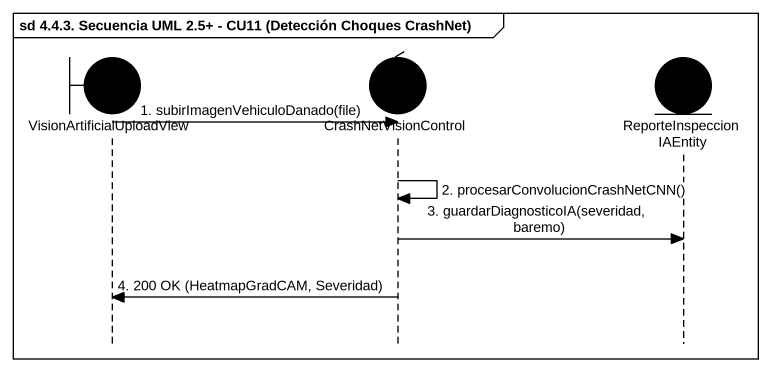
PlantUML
@startuml
mainframe sd 4.4.3. Secuencia UML 2.5+ - CU11 (Detección Choques CrashNet)
hide footbox
boundary VisionArtificialUploadView #000000
control CrashNetVisionControl #000000
entity ReporteInspeccionIAEntity #000000

VisionArtificialUploadView -> CrashNetVisionControl : 1. subirImagenVehiculoDanado(file)
CrashNetVisionControl -> CrashNetVisionControl : 2. procesarConvolucionCrashNetCNN()
CrashNetVisionControl -> ReporteInspeccionIAEntity : 3. guardarDiagnosticoIA(severidad, baremo)
CrashNetVisionControl -> VisionArtificialUploadView : 4. 200 OK (HeatmapGradCAM, Severidad)
@enduml
